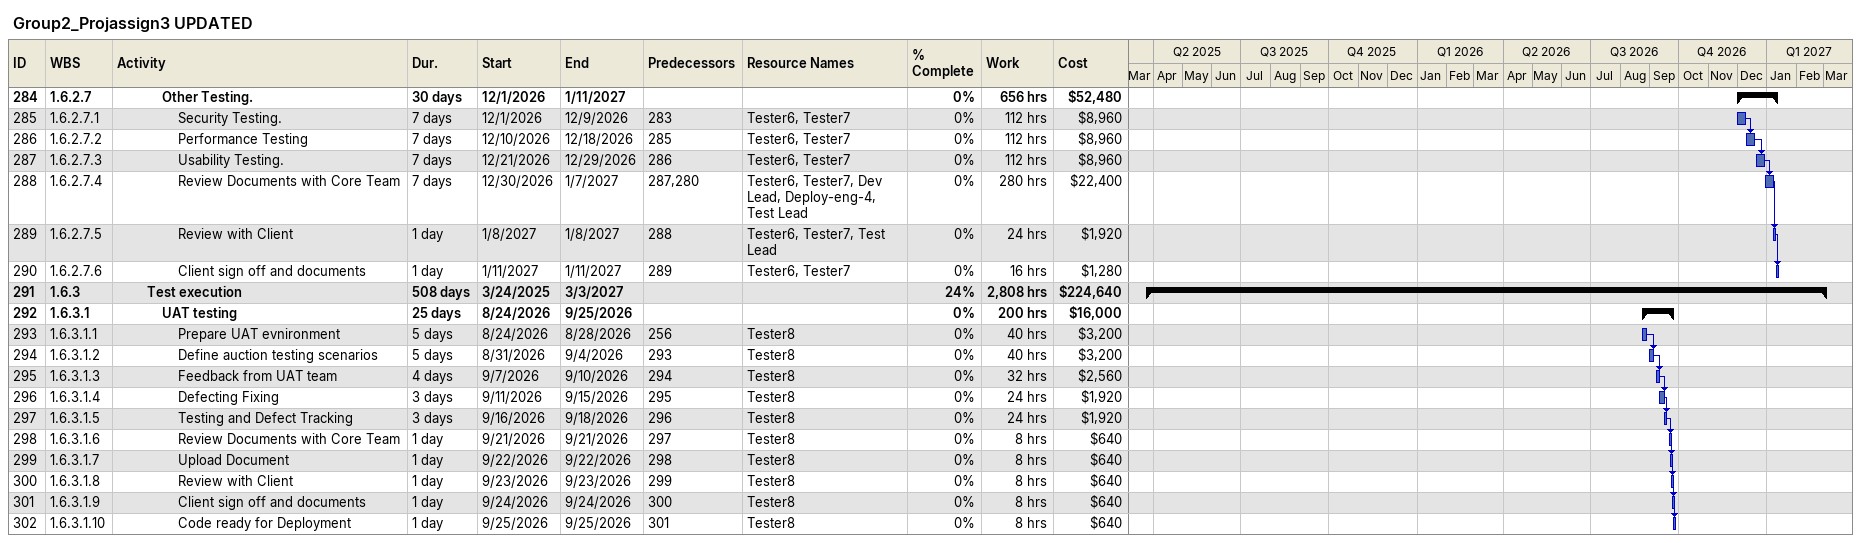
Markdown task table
Group2_Projassign3 UPDATED

| ID | WBS | Task | Duration | Start | Finish | Predecessors | Resources | % complete | Work (h) | Cost ($) |
|---|---|---|---|---|---|---|---|---|---|---|
| 284 | 1.6.2.7 | **Other Testing.** | 30d | 2026-12-01 | 2027-01-11 |  |  | 0 | 656 | 52480 |
| 285 | 1.6.2.7.1 | Security Testing. | 7d | 2026-12-01 | 2026-12-09 | 283 | Tester6, Tester7 | 0 | 112 | 8960 |
| 286 | 1.6.2.7.2 | Performance Testing | 7d | 2026-12-10 | 2026-12-18 | 285 | Tester6, Tester7 | 0 | 112 | 8960 |
| 287 | 1.6.2.7.3 | Usability Testing. | 7d | 2026-12-21 | 2026-12-29 | 286 | Tester6, Tester7 | 0 | 112 | 8960 |
| 288 | 1.6.2.7.4 | Review Documents with Core Team | 7d | 2026-12-30 | 2027-01-07 | 287, 280 | Tester6, Tester7, Dev Lead, Deploy-eng-4, Test Lead | 0 | 280 | 22400 |
| 289 | 1.6.2.7.5 | Review with Client | 1d | 2027-01-08 | 2027-01-08 | 288 | Tester6, Tester7, Test Lead | 0 | 24 | 1920 |
| 290 | 1.6.2.7.6 | Client sign off and documents | 1d | 2027-01-11 | 2027-01-11 | 289 | Tester6, Tester7 | 0 | 16 | 1280 |
| 291 | 1.6.3 | **Test execution** | 508d | 2025-03-24 | 2027-03-03 |  |  | 24 | 2808 | 224640 |
| 292 | 1.6.3.1 | **UAT testing** | 25d | 2026-08-24 | 2026-09-25 |  |  | 0 | 200 | 16000 |
| 293 | 1.6.3.1.1 | Prepare UAT evnironment | 5d | 2026-08-24 | 2026-08-28 | 256 | Tester8 | 0 | 40 | 3200 |
| 294 | 1.6.3.1.2 | Define auction testing scenarios | 5d | 2026-08-31 | 2026-09-04 | 293 | Tester8 | 0 | 40 | 3200 |
| 295 | 1.6.3.1.3 | Feedback from UAT team | 4d | 2026-09-07 | 2026-09-10 | 294 | Tester8 | 0 | 32 | 2560 |
| 296 | 1.6.3.1.4 | Defecting Fixing | 3d | 2026-09-11 | 2026-09-15 | 295 | Tester8 | 0 | 24 | 1920 |
| 297 | 1.6.3.1.5 | Testing and Defect Tracking | 3d | 2026-09-16 | 2026-09-18 | 296 | Tester8 | 0 | 24 | 1920 |
| 298 | 1.6.3.1.6 | Review Documents with Core Team | 1d | 2026-09-21 | 2026-09-21 | 297 | Tester8 | 0 | 8 | 640 |
| 299 | 1.6.3.1.7 | Upload Document | 1d | 2026-09-22 | 2026-09-22 | 298 | Tester8 | 0 | 8 | 640 |
| 300 | 1.6.3.1.8 | Review with Client | 1d | 2026-09-23 | 2026-09-23 | 299 | Tester8 | 0 | 8 | 640 |
| 301 | 1.6.3.1.9 | Client sign off and documents | 1d | 2026-09-24 | 2026-09-24 | 300 | Tester8 | 0 | 8 | 640 |
| 302 | 1.6.3.1.10 | Code ready for Deployment | 1d | 2026-09-25 | 2026-09-25 | 301 | Tester8 | 0 | 8 | 640 |
